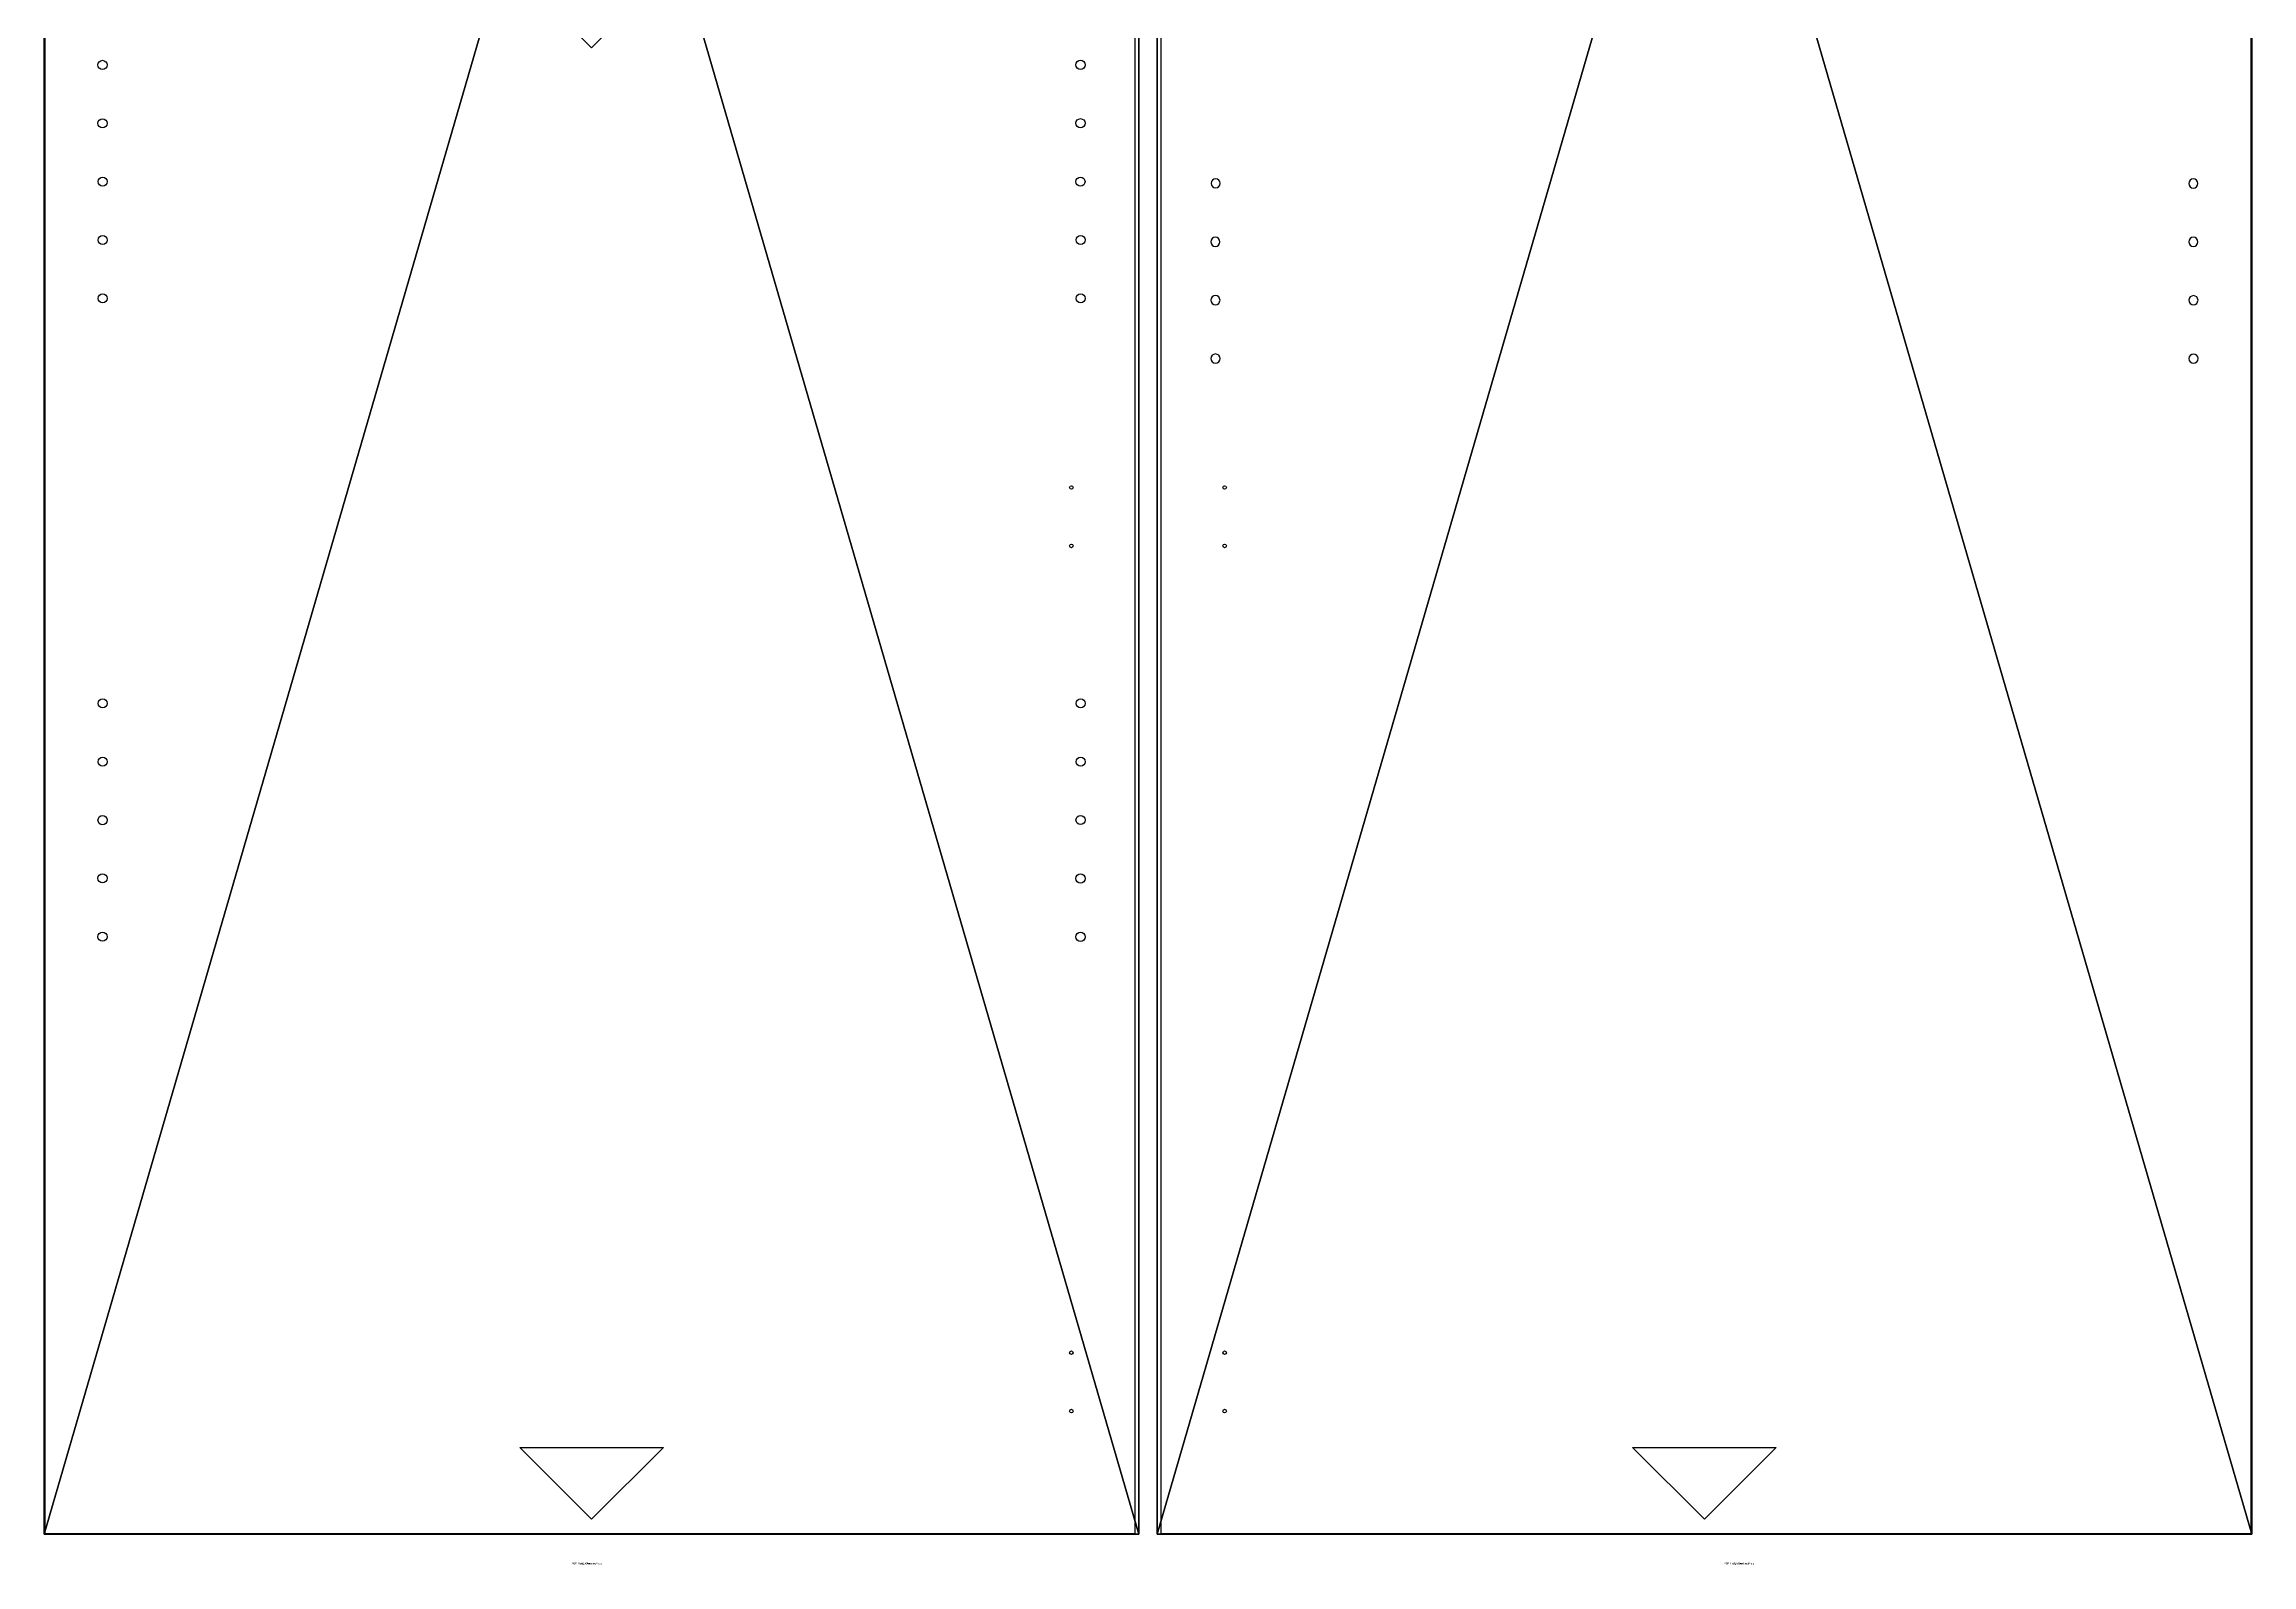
# Model space of a CAD drawing. Header units: millimetres. Extents: x -45532 to 18, y -11338 to 4436.
# Drawn here: x -42664 to -41454, y -17 to 817 of the extents above; entities that cross this region are included whole.
import ezdxf

# ---------------------------------------------------------------- set-up
doc = ezdxf.new("R2010")
doc.units = ezdxf.units.MM
doc.header["$LTSCALE"] = 25.4
doc.layers.get('0').update_dxf_attribs({"true_color": 0xffffff})
for name, color, linetype, true_color in [('-', 216, 'Continuous', 0x770077), ('ABF_cuttingLines', 134, 'Continuous', 0x009987), ('ABF_D5.0_DEPTH8', 252, 'Continuous', 0x777799), ('ABF_edgeBanding', 252, 'Continuous', 0x777799), ('ABF_Label', 190, 'Continuous', 0x9900ff), ('DEPTH3.0-ARTICLE46331', 134, 'Continuous', 0x009987)]:
    doc.layers.add(name, color=color, linetype=linetype, true_color=true_color)

# ---------------------------------------------------------------- blocks, each defined once
blk = doc.blocks.new('Group154#1')
blk = doc.blocks.new('Group156#1')
blk = doc.blocks.new('Group158#1')
blk = doc.blocks.new('Group160#1')
at = {"layer": 'DEPTH3.0-ARTICLE46331', "color": 0}
for centre in [(-37, 16), (-37, -16)]:
    blk.add_circle(centre, 1, dxfattribs=at)
blk = doc.blocks.new('Group162#1')
at = {"layer": 'DEPTH3.0-ARTICLE46331', "color": 0}
for centre in [(-37, 16), (-37, -16)]:
    blk.add_circle(centre, 1, dxfattribs=at)
blk = doc.blocks.new('Group#33')
blk = doc.blocks.new('Group#34')
blk = doc.blocks.new('Group#35')
blk = doc.blocks.new('Group#36')
blk = doc.blocks.new('Group#65')
blk = doc.blocks.new('Group#68')
blk = doc.blocks.new('Group#79')
blk = doc.blocks.new('Group#90')
blk = doc.blocks.new('Group#126')
blk = doc.blocks.new('Group#137')
blk = doc.blocks.new('Group#381')
blk = doc.blocks.new('Group#382')
blk = doc.blocks.new('Group#383')
blk = doc.blocks.new('Group#384')
blk = doc.blocks.new('Group#386')
blk = doc.blocks.new('Group#387')
blk = doc.blocks.new('Group#388')
blk = doc.blocks.new('Group#389')
blk = doc.blocks.new('Group#391')
blk = doc.blocks.new('Group#397')
blk = doc.blocks.new('Group#402')
blk = doc.blocks.new('Group#405')
blk = doc.blocks.new('Group#406')
blk = doc.blocks.new('Group#407')
blk = doc.blocks.new('Group#408')
blk = doc.blocks.new('Group#410')
blk = doc.blocks.new('Group#614')
at = {"layer": 'ABF_D5.0_DEPTH8', "color": 0, "extrusion": (1, 1.48988e-08, 2.29886e-14)}
blk.add_circle((2.5, 2.5, 0), 2.5, dxfattribs=at)
blk = doc.blocks.new('Group#615')
at = {"layer": 'ABF_D5.0_DEPTH8', "color": 0, "extrusion": (1, 1.48988e-08, 2.29886e-14)}
blk.add_circle((2.5, 2.5, 0), 2.5, dxfattribs=at)
blk = doc.blocks.new('Group#616')
at = {"layer": 'ABF_D5.0_DEPTH8', "color": 0, "extrusion": (1, 1.48988e-08, 2.29886e-14)}
blk.add_circle((2.5, 2.5, 0), 2.5, dxfattribs=at)
blk = doc.blocks.new('Group#617')
at = {"layer": 'ABF_D5.0_DEPTH8', "color": 0, "extrusion": (1, 1.48988e-08, 2.29886e-14)}
blk.add_circle((2.5, 2.5, 0), 2.5, dxfattribs=at)
blk = doc.blocks.new('Group#618')
at = {"layer": 'ABF_D5.0_DEPTH8', "color": 0, "extrusion": (1, 1.48988e-08, 2.29886e-14)}
blk.add_circle((2.5, 2.5, 0), 2.5, dxfattribs=at)
blk = doc.blocks.new('Group#619')
at = {"layer": 'ABF_D5.0_DEPTH8', "color": 0, "extrusion": (1, 1.48988e-08, 2.29886e-14)}
blk.add_circle((2.5, 2.5, 0), 2.5, dxfattribs=at)
blk = doc.blocks.new('Group#620')
at = {"layer": 'ABF_D5.0_DEPTH8', "color": 0, "extrusion": (1, 1.48988e-08, 2.29886e-14)}
blk.add_circle((2.5, 2.5, 0), 2.5, dxfattribs=at)
blk = doc.blocks.new('Group#621')
at = {"layer": 'ABF_D5.0_DEPTH8', "color": 0, "extrusion": (1, 1.48988e-08, 2.29886e-14)}
blk.add_circle((2.5, 2.5, 0), 2.5, dxfattribs=at)
blk = doc.blocks.new('Group1185#1')
blk = doc.blocks.new('Group1840#1')
at = {"layer": 'ABF_cuttingLines', "color": 0}
blk.add_polyline3d([(-308.8, 2080.1, 0), (-308.8, 16.9, 0), (288.8, 16.9, 0), (288.8, 2080.1, 0), (-308.8, 2080.1, 0)], close=True, dxfattribs=at)
blk = doc.blocks.new('Group1841#1')
at = {"layer": 'ABF_edgeBanding', "color": 0}
blk.add_polyline3d([(-10.8, 24.8, 0), (-50.2, 64.1, 0), (28.5, 64.1, 0), (-10.8, 24.8, 0)], close=True, dxfattribs=at)
blk = doc.blocks.new('___#59')
at = {"color": 0}
for p, q in [((-310.8, 2080.5), (-310.8, 16.5)), ((-310.8, 2080.5, 18), (-310.8, 16.5, 18)), ((-310.8, 2080.5), (-310.8, 16.5)), ((-310.8, 2080.5, 18), (-310.8, 16.5, 18)), ((289.2, 16.5), (289.2, 2080.5)), ((289.2, 16.5, 18), (289.2, 2080.5, 18)), ((289.2, 16.5), (289.2, 2080.5)), ((289.2, 16.5, 18), (289.2, 2080.5, 18)), ((-310.8, 16.5), (289.2, 16.5)), ((-310.8, 16.5, 18), (289.2, 16.5, 18)), ((-310.8, 16.5), (-310.8, 16.5, 18)), ((-310.8, 16.5), (289.2, 16.5)), ((-310.8, 16.5, 18), (289.2, 16.5, 18)), ((-310.8, 16.5), (-310.8, 16.5, 18)), ((289.2, 16.5), (289.2, 16.5, 18)), ((289.2, 16.5), (289.2, 16.5, 18))]:
    blk.add_line(p, q, dxfattribs=at)
at = {"layer": '-', "color": 0, "extrusion": (-0.009842, 0.999952, 9.26182e-13)}
ref = blk.add_blockref('Group#387', (258.7, 18, 1793.2), dxfattribs=dict(at, rotation=269.9999991284582))
ref.add_attrib('Skp_GroupInstanceName', 'ABF_Hole', (0, 0), dxfattribs={"layer": '0', "height": 1})
ref = blk.add_blockref('Group#386', (-277.3, 18, 1787.9), dxfattribs=dict(at, rotation=269.9999991284582))
ref.add_attrib('Skp_GroupInstanceName', 'ABF_Hole', (0, 0), dxfattribs={"layer": '0', "height": 1})
ref = blk.add_blockref('Group#383', (259, 18, 1761.2), dxfattribs=dict(at, rotation=269.9999991284582))
ref.add_attrib('Skp_GroupInstanceName', 'ABF_Hole', (0, 0), dxfattribs={"layer": '0', "height": 1})
ref = blk.add_blockref('Group#384', (-277, 18, 1755.9), dxfattribs=dict(at, rotation=269.9999991284582))
ref.add_attrib('Skp_GroupInstanceName', 'ABF_Hole', (0, 0), dxfattribs={"layer": '0', "height": 1})
ref = blk.add_blockref('Group#381', (259.3, 18, 1729.2), dxfattribs=dict(at, rotation=269.9999991284582))
ref.add_attrib('Skp_GroupInstanceName', 'ABF_Hole', (0, 0), dxfattribs={"layer": '0', "height": 1})
ref = blk.add_blockref('Group#382', (-276.7, 18, 1723.9), dxfattribs=dict(at, rotation=269.9999991284582))
ref.add_attrib('Skp_GroupInstanceName', 'ABF_Hole', (0, 0), dxfattribs={"layer": '0', "height": 1})
ref = blk.add_blockref('Group#388', (259.6, 18, 1697.2), dxfattribs=dict(at, rotation=269.9999991284582))
ref.add_attrib('Skp_GroupInstanceName', 'ABF_Hole', (0, 0), dxfattribs={"layer": '0', "height": 1})
ref = blk.add_blockref('Group#397', (-276.4, 18, 1691.9), dxfattribs=dict(at, rotation=269.9999991284582))
ref.add_attrib('Skp_GroupInstanceName', 'ABF_Hole', (0, 0), dxfattribs={"layer": '0', "height": 1})
ref = blk.add_blockref('Group#389', (259.9, 18, 1665.2), dxfattribs=dict(at, rotation=269.9999991284582))
ref.add_attrib('Skp_GroupInstanceName', 'ABF_Hole', (0, 0), dxfattribs={"layer": '0', "height": 1})
ref = blk.add_blockref('Group#391', (-276.1, 18, 1659.9), dxfattribs=dict(at, rotation=269.9999991284582))
ref.add_attrib('Skp_GroupInstanceName', 'ABF_Hole', (0, 0), dxfattribs={"layer": '0', "height": 1})
ref = blk.add_blockref('Group#68', (262.1, 18, 1443.2), dxfattribs=dict(at, rotation=269.9999991284582))
ref.add_attrib('Skp_GroupInstanceName', 'ABF_Hole', (0, 0), dxfattribs={"layer": '0', "height": 1})
ref = blk.add_blockref('Group#65', (-273.9, 18, 1437.9), dxfattribs=dict(at, rotation=269.9999991284582))
ref.add_attrib('Skp_GroupInstanceName', 'ABF_Hole', (0, 0), dxfattribs={"layer": '0', "height": 1})
ref = blk.add_blockref('Group#35', (262.4, 18, 1411.2), dxfattribs=dict(at, rotation=269.9999991284582))
ref.add_attrib('Skp_GroupInstanceName', 'ABF_Hole', (0, 0), dxfattribs={"layer": '0', "height": 1})
ref = blk.add_blockref('Group#36', (-273.6, 18, 1405.9), dxfattribs=dict(at, rotation=269.9999991284582))
ref.add_attrib('Skp_GroupInstanceName', 'ABF_Hole', (0, 0), dxfattribs={"layer": '0', "height": 1})
ref = blk.add_blockref('Group#33', (262.7, 18, 1379.2), dxfattribs=dict(at, rotation=269.9999991284582))
ref.add_attrib('Skp_GroupInstanceName', 'ABF_Hole', (0, 0), dxfattribs={"layer": '0', "height": 1})
ref = blk.add_blockref('Group#34', (-273.2, 18, 1373.9), dxfattribs=dict(at, rotation=269.9999991284582))
ref.add_attrib('Skp_GroupInstanceName', 'ABF_Hole', (0, 0), dxfattribs={"layer": '0', "height": 1})
ref = blk.add_blockref('Group#79', (263, 18, 1347.2), dxfattribs=dict(at, rotation=269.9999991284582))
ref.add_attrib('Skp_GroupInstanceName', 'ABF_Hole', (0, 0), dxfattribs={"layer": '0', "height": 1})
ref = blk.add_blockref('Group#137', (-272.9, 18, 1341.9), dxfattribs=dict(at, rotation=269.9999991284582))
ref.add_attrib('Skp_GroupInstanceName', 'ABF_Hole', (0, 0), dxfattribs={"layer": '0', "height": 1})
ref = blk.add_blockref('Group#90', (263.4, 18, 1315.2), dxfattribs=dict(at, rotation=269.9999991284582))
ref.add_attrib('Skp_GroupInstanceName', 'ABF_Hole', (0, 0), dxfattribs={"layer": '0', "height": 1})
ref = blk.add_blockref('Group#126', (-272.6, 18, 1309.9), dxfattribs=dict(at, rotation=269.9999991284582))
ref.add_attrib('Skp_GroupInstanceName', 'ABF_Hole', (0, 0), dxfattribs={"layer": '0', "height": 1})
ref = blk.add_blockref('Group#410', (264.7, 18, 1175.2), dxfattribs=dict(at, rotation=269.9999991284582))
ref.add_attrib('Skp_GroupInstanceName', 'ABF_Hole', (0, 0), dxfattribs={"layer": '0', "height": 1})
ref = blk.add_blockref('Group#408', (-271.2, 18, 1169.9), dxfattribs=dict(at, rotation=269.9999991284582))
ref.add_attrib('Skp_GroupInstanceName', 'ABF_Hole', (0, 0), dxfattribs={"layer": '0', "height": 1})
ref = blk.add_blockref('Group#406', (265, 18, 1143.2), dxfattribs=dict(at, rotation=269.9999991284582))
ref.add_attrib('Skp_GroupInstanceName', 'ABF_Hole', (0, 0), dxfattribs={"layer": '0', "height": 1})
ref = blk.add_blockref('Group#407', (-270.9, 18, 1137.9), dxfattribs=dict(at, rotation=269.9999991284582))
ref.add_attrib('Skp_GroupInstanceName', 'ABF_Hole', (0, 0), dxfattribs={"layer": '0', "height": 1})
ref = blk.add_blockref('Group#402', (265.4, 18, 1111.2), dxfattribs=dict(at, rotation=269.9999991284582))
ref.add_attrib('Skp_GroupInstanceName', 'ABF_Hole', (0, 0), dxfattribs={"layer": '0', "height": 1})
ref = blk.add_blockref('Group#405', (-270.6, 18, 1105.9), dxfattribs=dict(at, rotation=269.9999991284582))
ref.add_attrib('Skp_GroupInstanceName', 'ABF_Hole', (0, 0), dxfattribs={"layer": '0', "height": 1})
ref = blk.add_blockref('Group#619', (268.8, 18, 757.2), dxfattribs=dict(at, rotation=269.9999991284582))
ref.add_attrib('Skp_GroupInstanceName', 'ABF_Hole', (0, 0), dxfattribs={"layer": '0', "height": 1})
ref = blk.add_blockref('Group#618', (-267.1, 18, 751.9), dxfattribs=dict(at, rotation=269.9999991284582))
ref.add_attrib('Skp_GroupInstanceName', 'ABF_Hole', (0, 0), dxfattribs={"layer": '0', "height": 1})
ref = blk.add_blockref('Group#616', (269.2, 18, 725.2), dxfattribs=dict(at, rotation=269.9999991284582))
ref.add_attrib('Skp_GroupInstanceName', 'ABF_Hole', (0, 0), dxfattribs={"layer": '0', "height": 1})
ref = blk.add_blockref('Group#617', (-266.8, 18, 719.9), dxfattribs=dict(at, rotation=269.9999991284582))
ref.add_attrib('Skp_GroupInstanceName', 'ABF_Hole', (0, 0), dxfattribs={"layer": '0', "height": 1})
ref = blk.add_blockref('Group#614', (269.5, 18, 693.2), dxfattribs=dict(at, rotation=269.9999991284582))
ref.add_attrib('Skp_GroupInstanceName', 'ABF_Hole', (0, 0), dxfattribs={"layer": '0', "height": 1})
ref = blk.add_blockref('Group#615', (-266.5, 18, 687.9), dxfattribs=dict(at, rotation=269.9999991284582))
ref.add_attrib('Skp_GroupInstanceName', 'ABF_Hole', (0, 0), dxfattribs={"layer": '0', "height": 1})
ref = blk.add_blockref('Group#620', (269.8, 18, 661.2), dxfattribs=dict(at, rotation=269.9999991284582))
ref.add_attrib('Skp_GroupInstanceName', 'ABF_Hole', (0, 0), dxfattribs={"layer": '0', "height": 1})
ref = blk.add_blockref('Group#621', (-266.2, 18, 655.9), dxfattribs=dict(at, rotation=269.9999991284582))
ref.add_attrib('Skp_GroupInstanceName', 'ABF_Hole', (0, 0), dxfattribs={"layer": '0', "height": 1})
at = {"color": 0}
ref = blk.add_blockref('Group154#1', (-310.8, 1997, 18), dxfattribs=dict(at, rotation=180))
ref.add_attrib('Skp_GroupInstanceName', '_ABF_hingeMountingPlate', (0, 0), dxfattribs={"height": 1})
ref = blk.add_blockref('Group156#1', (-310.8, 1522.8, 18), dxfattribs=dict(at, rotation=180))
ref.add_attrib('Skp_GroupInstanceName', '_ABF_hingeMountingPlate', (0, 0), dxfattribs={"height": 1})
ref = blk.add_blockref('Group158#1', (-310.8, 1048.5, 18), dxfattribs=dict(at, rotation=180))
ref.add_attrib('Skp_GroupInstanceName', '_ABF_hingeMountingPlate', (0, 0), dxfattribs={"height": 1})
ref = blk.add_blockref('Group160#1', (-310.8, 574.3, 18), dxfattribs=dict(at, rotation=180))
ref.add_attrib('Skp_GroupInstanceName', '_ABF_hingeMountingPlate', (0, 0), dxfattribs={"height": 1})
ref = blk.add_blockref('Group162#1', (-310.8, 100, 18), dxfattribs=dict(at, rotation=180))
ref.add_attrib('Skp_GroupInstanceName', '_ABF_hingeMountingPlate', (0, 0), dxfattribs={"height": 1})
at = {"layer": 'ABF_cuttingLines', "color": 0}
ref = blk.add_blockref('Group1840#1', (0, 0, 18), dxfattribs=at)
ref.add_attrib('Skp_GroupInstanceName', '_ABF_cuttingLines', (0, 0), dxfattribs={"layer": '0', "height": 1})
at = {"layer": 'ABF_edgeBanding', "color": 0}
ref = blk.add_blockref('Group1841#1', (0, 0, 18), dxfattribs=at)
ref.add_attrib('Skp_GroupInstanceName', '_ABF_edgeBanding', (0, 0), dxfattribs={"layer": '0', "height": 1})
at = {"layer": 'ABF_Label', "color": 0}
ref = blk.add_blockref('Group1185#1', (-10.8, 1048.5, 18), dxfattribs=dict(at, xscale=1.574803149606299, yscale=1.574803149606299, rotation=90))
ref.add_attrib('Skp_GroupInstanceName', '_ABF_Label', (0, 0), dxfattribs={"layer": '0', "height": 1})
at = {"color": 0}
mesh = blk.add_polyface(dxfattribs=at)
corners = [(289.2, 2080.5), (-310.8, 16.5), (-310.8, 2080.5), (289.2, 16.5)]
mesh.append_faces([[corners[k] for k in face] for face in [(0, 1, 2), (1, 0, 3)]], dxfattribs={"vtx0": -1, "color": 0})
at = {"color": 7, "true_color": 0xffffff}
mesh = blk.add_polyface(dxfattribs=at)
corners = [(289.2, 16.5, 18), (-310.8, 2080.5, 18), (-310.8, 16.5, 18), (289.2, 2080.5, 18)]
mesh.append_faces([[corners[k] for k in face] for face in [(0, 1, 2), (1, 0, 3)]], dxfattribs={"vtx0": -1, "color": 7})
at = {"color": 0}
mesh = blk.add_polyface(dxfattribs=at)
corners = [(-310.8, 16.5, 18), (-310.8, 2080.5), (-310.8, 16.5), (-310.8, 2080.5, 18)]
mesh.append_faces([[corners[k] for k in face] for face in [(0, 1, 2), (1, 0, 3)]], dxfattribs={"vtx0": -1, "color": 0})
mesh = blk.add_polyface(dxfattribs=at)
corners = [(289.2, 2080.5), (289.2, 16.5, 18), (289.2, 16.5), (289.2, 2080.5, 18)]
mesh.append_faces([[corners[k] for k in face] for face in [(0, 1, 2), (1, 0, 3)]], dxfattribs={"vtx0": -1, "color": 0})
mesh = blk.add_polyface(dxfattribs=at)
corners = [(289.2, 16.5, 18), (-310.8, 16.5), (289.2, 16.5), (-310.8, 16.5, 18)]
mesh.append_faces([[corners[k] for k in face] for face in [(0, 1, 2), (1, 0, 3)]], dxfattribs={"vtx0": -1, "color": 0})
blk = doc.blocks.new('Group166#1')
at = {"layer": 'DEPTH3.0-ARTICLE46331', "color": 0, "extrusion": (0, 0, -1)}
for centre in [(37, 16), (37, -16)]:
    blk.add_circle(centre, 1, dxfattribs=at)
blk = doc.blocks.new('Group168#1')
at = {"layer": 'DEPTH3.0-ARTICLE46331', "color": 0, "extrusion": (0, 0, -1)}
for centre in [(37, 16), (37, -16)]:
    blk.add_circle(centre, 1, dxfattribs=at)
blk = doc.blocks.new('Group170#1')
blk = doc.blocks.new('Group172#1')
blk = doc.blocks.new('Group174#1')
blk = doc.blocks.new('Group#20')
blk = doc.blocks.new('Group#21')
blk = doc.blocks.new('Group#22')
blk = doc.blocks.new('Group#23')
blk = doc.blocks.new('Group#24')
blk = doc.blocks.new('Group#27')
blk = doc.blocks.new('Group#28')
blk = doc.blocks.new('Group#29')
blk = doc.blocks.new('Group#30')
blk = doc.blocks.new('Group#31')
blk = doc.blocks.new('Group#371')
blk = doc.blocks.new('Group#373')
blk = doc.blocks.new('Group#376')
blk = doc.blocks.new('Group#377')
blk = doc.blocks.new('Group#378')
blk = doc.blocks.new('Group#379')
blk = doc.blocks.new('Group#415')
at = {"layer": 'ABF_D5.0_DEPTH8', "color": 0, "extrusion": (1, 1.48988e-08, 2.29886e-14)}
blk.add_circle((2.5, 2.5, 0), 2.5, dxfattribs=at)
blk = doc.blocks.new('Group#416')
at = {"layer": 'ABF_D5.0_DEPTH8', "color": 0, "extrusion": (1, 1.48988e-08, 2.29886e-14)}
blk.add_circle((2.5, 2.5, 0), 2.5, dxfattribs=at)
blk = doc.blocks.new('Group#417')
at = {"layer": 'ABF_D5.0_DEPTH8', "color": 0, "extrusion": (1, 1.48988e-08, 2.29886e-14)}
blk.add_circle((2.5, 2.5, 0), 2.5, dxfattribs=at)
blk = doc.blocks.new('Group#418')
at = {"layer": 'ABF_D5.0_DEPTH8', "color": 0, "extrusion": (1, 1.48988e-08, 2.29886e-14)}
blk.add_circle((2.5, 2.5, 0), 2.5, dxfattribs=at)
blk = doc.blocks.new('Group#419')
at = {"layer": 'ABF_D5.0_DEPTH8', "color": 0, "extrusion": (1, 1.48988e-08, 2.29886e-14)}
blk.add_circle((2.5, 2.5, 0), 2.5, dxfattribs=at)
blk = doc.blocks.new('Group#420')
at = {"layer": 'ABF_D5.0_DEPTH8', "color": 0, "extrusion": (1, 1.48988e-08, 2.29886e-14)}
blk.add_circle((2.5, 2.5, 0), 2.5, dxfattribs=at)
blk = doc.blocks.new('Group#421')
at = {"layer": 'ABF_D5.0_DEPTH8', "color": 0, "extrusion": (1, 1.48988e-08, 2.29886e-14)}
blk.add_circle((2.5, 2.5, 0), 2.5, dxfattribs=at)
blk = doc.blocks.new('Group#422')
at = {"layer": 'ABF_D5.0_DEPTH8', "color": 0, "extrusion": (1, 1.48988e-08, 2.29886e-14)}
blk.add_circle((2.5, 2.5, 0), 2.5, dxfattribs=at)
blk = doc.blocks.new('Group#423')
at = {"layer": 'ABF_D5.0_DEPTH8', "color": 0, "extrusion": (1, 1.48988e-08, 2.29886e-14)}
blk.add_circle((2.5, 2.5, 0), 2.5, dxfattribs=at)
blk = doc.blocks.new('Group#424')
at = {"layer": 'ABF_D5.0_DEPTH8', "color": 0, "extrusion": (1, 1.48988e-08, 2.29886e-14)}
blk.add_circle((2.5, 2.5, 0), 2.5, dxfattribs=at)
blk = doc.blocks.new('Group#429')
blk = doc.blocks.new('Group#440')
blk = doc.blocks.new('Group#441')
blk = doc.blocks.new('Group#444')
blk = doc.blocks.new('Group#460')
blk = doc.blocks.new('Group#461')
blk = doc.blocks.new('Group#609')
blk = doc.blocks.new('Group#610')
blk = doc.blocks.new('Group#611')
blk = doc.blocks.new('Group#612')
blk = doc.blocks.new('Group#458')
at = {"layer": 'ABF_D5.0_DEPTH8', "color": 0, "extrusion": (1, 1.48988e-08, 2.29886e-14)}
blk.add_circle((2.5, 2.5, 0), 2.5, dxfattribs=at)
blk = doc.blocks.new('Group#623')
at = {"layer": 'ABF_D5.0_DEPTH8', "color": 0, "extrusion": (1, 1.48988e-08, 2.29886e-14)}
blk.add_circle((2.5, 2.5, 0), 2.5, dxfattribs=at)
blk = doc.blocks.new('Group#624')
at = {"layer": 'ABF_D5.0_DEPTH8', "color": 0, "extrusion": (1, 1.48988e-08, 2.29886e-14)}
blk.add_circle((2.5, 2.5, 0), 2.5, dxfattribs=at)
blk = doc.blocks.new('Group#625')
at = {"layer": 'ABF_D5.0_DEPTH8', "color": 0, "extrusion": (1, 1.48988e-08, 2.29886e-14)}
blk.add_circle((2.5, 2.5, 0), 2.5, dxfattribs=at)
blk = doc.blocks.new('Group#626')
at = {"layer": 'ABF_D5.0_DEPTH8', "color": 0, "extrusion": (1, 1.48988e-08, 2.29886e-14)}
blk.add_circle((2.5, 2.5, 0), 2.5, dxfattribs=at)
blk = doc.blocks.new('Group#627')
at = {"layer": 'ABF_D5.0_DEPTH8', "color": 0, "extrusion": (1, 1.48988e-08, 2.29886e-14)}
blk.add_circle((2.5, 2.5, 0), 2.5, dxfattribs=at)
blk = doc.blocks.new('Group#628')
at = {"layer": 'ABF_D5.0_DEPTH8', "color": 0, "extrusion": (1, 1.48988e-08, 2.29886e-14)}
blk.add_circle((2.5, 2.5, 0), 2.5, dxfattribs=at)
blk = doc.blocks.new('Group#629')
at = {"layer": 'ABF_D5.0_DEPTH8', "color": 0, "extrusion": (1, 1.48988e-08, 2.29886e-14)}
blk.add_circle((2.5, 2.5, 0), 2.5, dxfattribs=at)
blk = doc.blocks.new('Group#630')
at = {"layer": 'ABF_D5.0_DEPTH8', "color": 0, "extrusion": (1, 1.48988e-08, 2.29886e-14)}
blk.add_circle((2.5, 2.5, 0), 2.5, dxfattribs=at)
blk = doc.blocks.new('Group#631')
at = {"layer": 'ABF_D5.0_DEPTH8', "color": 0, "extrusion": (1, 1.48988e-08, 2.29886e-14)}
blk.add_circle((2.5, 2.5, 0), 2.5, dxfattribs=at)
blk = doc.blocks.new('Group1174#1')
at = {"layer": 'ABF_Label', "color": 0}
blk.add_polyline3d([(-87.06, 0, 0), (-112.46, -25.4, 0), (-137.86, 0, 0), (-112.46, 25.4, 0), (-87.06, 0, 0)], close=True, dxfattribs=at)
blk = doc.blocks.new('Group1842#1')
at = {"layer": 'ABF_cuttingLines', "color": 0}
blk.add_polyline3d([(-288.8, 2080.1, 0), (-288.8, 16.9, 0), (308.8, 16.9, 0), (308.8, 2080.1, 0), (-288.8, 2080.1, 0)], close=True, dxfattribs=at)
blk = doc.blocks.new('Group1843#1')
at = {"layer": 'ABF_edgeBanding', "color": 0}
blk.add_polyline3d([(10.8, 24.8, 0), (-28.5, 64.1, 0), (50.2, 64.1, 0), (10.8, 24.8, 0)], close=True, dxfattribs=at)
blk = doc.blocks.new('___#60')
at = {"color": 0}
for p, q in [((-289.2, 16.5, 18), (-289.2, 2080.5, 18)), ((-289.2, 16.5), (-289.2, 2080.5)), ((-289.2, 16.5, 18), (-289.2, 2080.5, 18)), ((-289.2, 16.5), (-289.2, 2080.5)), ((310.8, 2080.5, 18), (310.8, 16.5, 18)), ((310.8, 2080.5), (310.8, 16.5)), ((310.8, 2080.5, 18), (310.8, 16.5, 18)), ((310.8, 2080.5), (310.8, 16.5)), ((310.8, 16.5, 18), (-289.2, 16.5, 18)), ((310.8, 16.5), (-289.2, 16.5)), ((310.8, 16.5, 18), (-289.2, 16.5, 18)), ((-289.2, 16.5, 18), (-289.2, 16.5)), ((310.8, 16.5), (-289.2, 16.5)), ((-289.2, 16.5, 18), (-289.2, 16.5)), ((310.8, 16.5, 18), (310.8, 16.5)), ((310.8, 16.5, 18), (310.8, 16.5))]:
    blk.add_line(p, q, dxfattribs=at)
at = {"layer": '-', "color": 0, "extrusion": (-0.009842, -0.999952, -9.26882e-13)}
ref = blk.add_blockref('Group#24', (-277.3, 18, -1787.9), dxfattribs=dict(at, zscale=-1, rotation=269.9999991284582))
ref.add_attrib('Skp_GroupInstanceName', 'ABF_Hole', (0, 0), dxfattribs={"layer": '0', "height": 1})
ref = blk.add_blockref('Group#23', (258.7, 18, -1793.2), dxfattribs=dict(at, zscale=-1, rotation=269.9999991284582))
ref.add_attrib('Skp_GroupInstanceName', 'ABF_Hole', (0, 0), dxfattribs={"layer": '0', "height": 1})
ref = blk.add_blockref('Group#29', (-277, 18, -1755.9), dxfattribs=dict(at, zscale=-1, rotation=269.9999991284582))
ref.add_attrib('Skp_GroupInstanceName', 'ABF_Hole', (0, 0), dxfattribs={"layer": '0', "height": 1})
ref = blk.add_blockref('Group#27', (259, 18, -1761.2), dxfattribs=dict(at, zscale=-1, rotation=269.9999991284582))
ref.add_attrib('Skp_GroupInstanceName', 'ABF_Hole', (0, 0), dxfattribs={"layer": '0', "height": 1})
ref = blk.add_blockref('Group#20', (-276.7, 18, -1723.9), dxfattribs=dict(at, zscale=-1, rotation=269.9999991284582))
ref.add_attrib('Skp_GroupInstanceName', 'ABF_Hole', (0, 0), dxfattribs={"layer": '0', "height": 1})
ref = blk.add_blockref('Group#21', (259.3, 18, -1729.2), dxfattribs=dict(at, zscale=-1, rotation=269.9999991284582))
ref.add_attrib('Skp_GroupInstanceName', 'ABF_Hole', (0, 0), dxfattribs={"layer": '0', "height": 1})
ref = blk.add_blockref('Group#28', (-276.4, 18, -1691.9), dxfattribs=dict(at, zscale=-1, rotation=269.9999991284582))
ref.add_attrib('Skp_GroupInstanceName', 'ABF_Hole', (0, 0), dxfattribs={"layer": '0', "height": 1})
ref = blk.add_blockref('Group#22', (259.6, 18, -1697.2), dxfattribs=dict(at, zscale=-1, rotation=269.9999991284582))
ref.add_attrib('Skp_GroupInstanceName', 'ABF_Hole', (0, 0), dxfattribs={"layer": '0', "height": 1})
ref = blk.add_blockref('Group#31', (-276.1, 18, -1659.9), dxfattribs=dict(at, zscale=-1, rotation=269.9999991284582))
ref.add_attrib('Skp_GroupInstanceName', 'ABF_Hole', (0, 0), dxfattribs={"layer": '0', "height": 1})
ref = blk.add_blockref('Group#30', (259.9, 18, -1665.2), dxfattribs=dict(at, zscale=-1, rotation=269.9999991284582))
ref.add_attrib('Skp_GroupInstanceName', 'ABF_Hole', (0, 0), dxfattribs={"layer": '0', "height": 1})
ref = blk.add_blockref('Group#460', (-273.9, 18, -1437.9), dxfattribs=dict(at, zscale=-1, rotation=269.9999991284582))
ref.add_attrib('Skp_GroupInstanceName', 'ABF_Hole', (0, 0), dxfattribs={"layer": '0', "height": 1})
ref = blk.add_blockref('Group#444', (262.1, 18, -1443.2), dxfattribs=dict(at, zscale=-1, rotation=269.9999991284582))
ref.add_attrib('Skp_GroupInstanceName', 'ABF_Hole', (0, 0), dxfattribs={"layer": '0', "height": 1})
ref = blk.add_blockref('Group#610', (-273.6, 18, -1405.9), dxfattribs=dict(at, zscale=-1, rotation=269.9999991284582))
ref.add_attrib('Skp_GroupInstanceName', 'ABF_Hole', (0, 0), dxfattribs={"layer": '0', "height": 1})
ref = blk.add_blockref('Group#461', (262.4, 18, -1411.2), dxfattribs=dict(at, zscale=-1, rotation=269.9999991284582))
ref.add_attrib('Skp_GroupInstanceName', 'ABF_Hole', (0, 0), dxfattribs={"layer": '0', "height": 1})
ref = blk.add_blockref('Group#429', (-273.2, 18, -1373.9), dxfattribs=dict(at, zscale=-1, rotation=269.9999991284582))
ref.add_attrib('Skp_GroupInstanceName', 'ABF_Hole', (0, 0), dxfattribs={"layer": '0', "height": 1})
ref = blk.add_blockref('Group#440', (262.7, 18, -1379.2), dxfattribs=dict(at, zscale=-1, rotation=269.9999991284582))
ref.add_attrib('Skp_GroupInstanceName', 'ABF_Hole', (0, 0), dxfattribs={"layer": '0', "height": 1})
ref = blk.add_blockref('Group#609', (-272.9, 18, -1341.9), dxfattribs=dict(at, zscale=-1, rotation=269.9999991284582))
ref.add_attrib('Skp_GroupInstanceName', 'ABF_Hole', (0, 0), dxfattribs={"layer": '0', "height": 1})
ref = blk.add_blockref('Group#441', (263, 18, -1347.2), dxfattribs=dict(at, zscale=-1, rotation=269.9999991284582))
ref.add_attrib('Skp_GroupInstanceName', 'ABF_Hole', (0, 0), dxfattribs={"layer": '0', "height": 1})
ref = blk.add_blockref('Group#612', (-272.6, 18, -1309.9), dxfattribs=dict(at, zscale=-1, rotation=269.9999991284582))
ref.add_attrib('Skp_GroupInstanceName', 'ABF_Hole', (0, 0), dxfattribs={"layer": '0', "height": 1})
ref = blk.add_blockref('Group#611', (263.4, 18, -1315.2), dxfattribs=dict(at, zscale=-1, rotation=269.9999991284582))
ref.add_attrib('Skp_GroupInstanceName', 'ABF_Hole', (0, 0), dxfattribs={"layer": '0', "height": 1})
ref = blk.add_blockref('Group#377', (-271.2, 18, -1169.9), dxfattribs=dict(at, zscale=-1, rotation=269.9999991284582))
ref.add_attrib('Skp_GroupInstanceName', 'ABF_Hole', (0, 0), dxfattribs={"layer": '0', "height": 1})
ref = blk.add_blockref('Group#376', (264.7, 18, -1175.2), dxfattribs=dict(at, zscale=-1, rotation=269.9999991284582))
ref.add_attrib('Skp_GroupInstanceName', 'ABF_Hole', (0, 0), dxfattribs={"layer": '0', "height": 1})
ref = blk.add_blockref('Group#379', (-270.9, 18, -1137.9), dxfattribs=dict(at, zscale=-1, rotation=269.9999991284582))
ref.add_attrib('Skp_GroupInstanceName', 'ABF_Hole', (0, 0), dxfattribs={"layer": '0', "height": 1})
ref = blk.add_blockref('Group#378', (265, 18, -1143.2), dxfattribs=dict(at, zscale=-1, rotation=269.9999991284582))
ref.add_attrib('Skp_GroupInstanceName', 'ABF_Hole', (0, 0), dxfattribs={"layer": '0', "height": 1})
ref = blk.add_blockref('Group#371', (-270.6, 18, -1105.9), dxfattribs=dict(at, zscale=-1, rotation=269.9999991284582))
ref.add_attrib('Skp_GroupInstanceName', 'ABF_Hole', (0, 0), dxfattribs={"layer": '0', "height": 1})
ref = blk.add_blockref('Group#373', (265.4, 18, -1111.2), dxfattribs=dict(at, zscale=-1, rotation=269.9999991284582))
ref.add_attrib('Skp_GroupInstanceName', 'ABF_Hole', (0, 0), dxfattribs={"layer": '0', "height": 1})
ref = blk.add_blockref('Group#626', (-267.8, 18, -816.9), dxfattribs=dict(at, zscale=-1, rotation=269.9999991284582))
ref.add_attrib('Skp_GroupInstanceName', 'ABF_Hole', (0, 0), dxfattribs={"layer": '0', "height": 1})
ref = blk.add_blockref('Group#625', (268.2, 18, -822.2), dxfattribs=dict(at, zscale=-1, rotation=269.9999991284582))
ref.add_attrib('Skp_GroupInstanceName', 'ABF_Hole', (0, 0), dxfattribs={"layer": '0', "height": 1})
ref = blk.add_blockref('Group#629', (-267.5, 18, -784.9), dxfattribs=dict(at, zscale=-1, rotation=269.9999991284582))
ref.add_attrib('Skp_GroupInstanceName', 'ABF_Hole', (0, 0), dxfattribs={"layer": '0', "height": 1})
ref = blk.add_blockref('Group#627', (268.5, 18, -790.2), dxfattribs=dict(at, zscale=-1, rotation=269.9999991284582))
ref.add_attrib('Skp_GroupInstanceName', 'ABF_Hole', (0, 0), dxfattribs={"layer": '0', "height": 1})
ref = blk.add_blockref('Group#458', (-267.1, 18, -752.9), dxfattribs=dict(at, zscale=-1, rotation=269.9999991284582))
ref.add_attrib('Skp_GroupInstanceName', 'ABF_Hole', (0, 0), dxfattribs={"layer": '0', "height": 1})
ref = blk.add_blockref('Group#623', (268.8, 18, -758.2), dxfattribs=dict(at, zscale=-1, rotation=269.9999991284582))
ref.add_attrib('Skp_GroupInstanceName', 'ABF_Hole', (0, 0), dxfattribs={"layer": '0', "height": 1})
ref = blk.add_blockref('Group#628', (-266.8, 18, -720.9), dxfattribs=dict(at, zscale=-1, rotation=269.9999991284582))
ref.add_attrib('Skp_GroupInstanceName', 'ABF_Hole', (0, 0), dxfattribs={"layer": '0', "height": 1})
ref = blk.add_blockref('Group#624', (269.2, 18, -726.2), dxfattribs=dict(at, zscale=-1, rotation=269.9999991284582))
ref.add_attrib('Skp_GroupInstanceName', 'ABF_Hole', (0, 0), dxfattribs={"layer": '0', "height": 1})
ref = blk.add_blockref('Group#631', (-266.5, 18, -688.9), dxfattribs=dict(at, zscale=-1, rotation=269.9999991284582))
ref.add_attrib('Skp_GroupInstanceName', 'ABF_Hole', (0, 0), dxfattribs={"layer": '0', "height": 1})
ref = blk.add_blockref('Group#630', (269.5, 18, -694.2), dxfattribs=dict(at, zscale=-1, rotation=269.9999991284582))
ref.add_attrib('Skp_GroupInstanceName', 'ABF_Hole', (0, 0), dxfattribs={"layer": '0', "height": 1})
ref = blk.add_blockref('Group#419', (-264.3, 18, -466.9), dxfattribs=dict(at, zscale=-1, rotation=269.9999991284582))
ref.add_attrib('Skp_GroupInstanceName', 'ABF_Hole', (0, 0), dxfattribs={"layer": '0', "height": 1})
ref = blk.add_blockref('Group#418', (271.7, 18, -472.2), dxfattribs=dict(at, zscale=-1, rotation=269.9999991284582))
ref.add_attrib('Skp_GroupInstanceName', 'ABF_Hole', (0, 0), dxfattribs={"layer": '0', "height": 1})
ref = blk.add_blockref('Group#422', (-264, 18, -434.9), dxfattribs=dict(at, zscale=-1, rotation=269.9999991284582))
ref.add_attrib('Skp_GroupInstanceName', 'ABF_Hole', (0, 0), dxfattribs={"layer": '0', "height": 1})
ref = blk.add_blockref('Group#420', (272, 18, -440.2), dxfattribs=dict(at, zscale=-1, rotation=269.9999991284582))
ref.add_attrib('Skp_GroupInstanceName', 'ABF_Hole', (0, 0), dxfattribs={"layer": '0', "height": 1})
ref = blk.add_blockref('Group#415', (-263.7, 18, -402.9), dxfattribs=dict(at, zscale=-1, rotation=269.9999991284582))
ref.add_attrib('Skp_GroupInstanceName', 'ABF_Hole', (0, 0), dxfattribs={"layer": '0', "height": 1})
ref = blk.add_blockref('Group#416', (272.3, 18, -408.2), dxfattribs=dict(at, zscale=-1, rotation=269.9999991284582))
ref.add_attrib('Skp_GroupInstanceName', 'ABF_Hole', (0, 0), dxfattribs={"layer": '0', "height": 1})
ref = blk.add_blockref('Group#421', (-263.4, 18, -371), dxfattribs=dict(at, zscale=-1, rotation=269.9999991284582))
ref.add_attrib('Skp_GroupInstanceName', 'ABF_Hole', (0, 0), dxfattribs={"layer": '0', "height": 1})
ref = blk.add_blockref('Group#417', (272.6, 18, -376.2), dxfattribs=dict(at, zscale=-1, rotation=269.9999991284582))
ref.add_attrib('Skp_GroupInstanceName', 'ABF_Hole', (0, 0), dxfattribs={"layer": '0', "height": 1})
ref = blk.add_blockref('Group#424', (-263.1, 18, -339), dxfattribs=dict(at, zscale=-1, rotation=269.9999991284582))
ref.add_attrib('Skp_GroupInstanceName', 'ABF_Hole', (0, 0), dxfattribs={"layer": '0', "height": 1})
ref = blk.add_blockref('Group#423', (272.9, 18, -344.2), dxfattribs=dict(at, zscale=-1, rotation=269.9999991284582))
ref.add_attrib('Skp_GroupInstanceName', 'ABF_Hole', (0, 0), dxfattribs={"layer": '0', "height": 1})
at = {"color": 0, "extrusion": (0, 0, -1)}
ref = blk.add_blockref('Group174#1', (-310.8, 1997, -18), dxfattribs=dict(at, rotation=180))
ref.add_attrib('Skp_GroupInstanceName', '_ABF_hingeMountingPlate', (0, 0), dxfattribs={"height": 1})
ref = blk.add_blockref('Group172#1', (-310.8, 1522.8, -18), dxfattribs=dict(at, rotation=180))
ref.add_attrib('Skp_GroupInstanceName', '_ABF_hingeMountingPlate', (0, 0), dxfattribs={"height": 1})
ref = blk.add_blockref('Group170#1', (-310.8, 1048.5, -18), dxfattribs=dict(at, rotation=180))
ref.add_attrib('Skp_GroupInstanceName', '_ABF_hingeMountingPlate', (0, 0), dxfattribs={"height": 1})
ref = blk.add_blockref('Group168#1', (-310.8, 574.3, -18), dxfattribs=dict(at, rotation=180))
ref.add_attrib('Skp_GroupInstanceName', '_ABF_hingeMountingPlate', (0, 0), dxfattribs={"height": 1})
ref = blk.add_blockref('Group166#1', (-310.8, 100, -18), dxfattribs=dict(at, rotation=180))
ref.add_attrib('Skp_GroupInstanceName', '_ABF_hingeMountingPlate', (0, 0), dxfattribs={"height": 1})
at = {"layer": 'ABF_cuttingLines', "color": 0}
ref = blk.add_blockref('Group1842#1', (0, 0, 18), dxfattribs=at)
ref.add_attrib('Skp_GroupInstanceName', '_ABF_cuttingLines', (0, 0), dxfattribs={"layer": '0', "height": 1})
at = {"layer": 'ABF_edgeBanding', "color": 0}
ref = blk.add_blockref('Group1843#1', (0, 0, 18), dxfattribs=at)
ref.add_attrib('Skp_GroupInstanceName', '_ABF_edgeBanding', (0, 0), dxfattribs={"layer": '0', "height": 1})
at = {"layer": 'ABF_Label', "color": 0}
ref = blk.add_blockref('Group1174#1', (10.8, 1048.5, 18), dxfattribs=dict(at, xscale=1.574803149606299, yscale=1.574803149606299, rotation=90))
ref.add_attrib('Skp_GroupInstanceName', '_ABF_Label', (0, 0), dxfattribs={"layer": '0', "height": 1})
at = {"color": 7, "true_color": 0xffffff}
mesh = blk.add_polyface(dxfattribs=at)
corners = [(310.8, 16.5, 18), (-289.2, 2080.5, 18), (-289.2, 16.5, 18), (310.8, 2080.5, 18)]
mesh.append_faces([[corners[k] for k in face] for face in [(0, 1, 2), (1, 0, 3)]], dxfattribs={"vtx0": -1, "color": 7})
at = {"color": 0}
mesh = blk.add_polyface(dxfattribs=at)
corners = [(310.8, 2080.5), (-289.2, 16.5), (-289.2, 2080.5), (310.8, 16.5)]
mesh.append_faces([[corners[k] for k in face] for face in [(0, 1, 2), (1, 0, 3)]], dxfattribs={"vtx0": -1, "color": 0})
mesh = blk.add_polyface(dxfattribs=at)
corners = [(-289.2, 2080.5, 18), (-289.2, 16.5), (-289.2, 16.5, 18), (-289.2, 2080.5)]
mesh.append_faces([[corners[k] for k in face] for face in [(0, 1, 2), (1, 0, 3)]], dxfattribs={"vtx0": -1, "color": 0})
mesh = blk.add_polyface(dxfattribs=at)
corners = [(310.8, 16.5), (310.8, 2080.5, 18), (310.8, 16.5, 18), (310.8, 2080.5)]
mesh.append_faces([[corners[k] for k in face] for face in [(0, 1, 2), (1, 0, 3)]], dxfattribs={"vtx0": -1, "color": 0})
mesh = blk.add_polyface(dxfattribs=at)
corners = [(310.8, 16.5, 18), (-289.2, 16.5), (310.8, 16.5), (-289.2, 16.5, 18)]
mesh.append_faces([[corners[k] for k in face] for face in [(0, 1, 2), (1, 0, 3)]], dxfattribs={"vtx0": -1, "color": 0})
blk = doc.blocks.new('_48501___EGGER_W_1000_ST9___2800207018__THICKNESS_18')
at = {"color": 0}
for name, p in [('___#60', (-42374.8, -16.5)), ('___#59', (-41743.2, -16.5))]:
    blk.add_blockref(name, p, dxfattribs=at)

msp = doc.modelspace()

# ---------------------------------------------------------------- block references
at = {"color": 0}
msp.add_blockref('_48501___EGGER_W_1000_ST9___2800207018__THICKNESS_18', (0, 0), dxfattribs=at)

doc.saveas('drawing.dxf')
